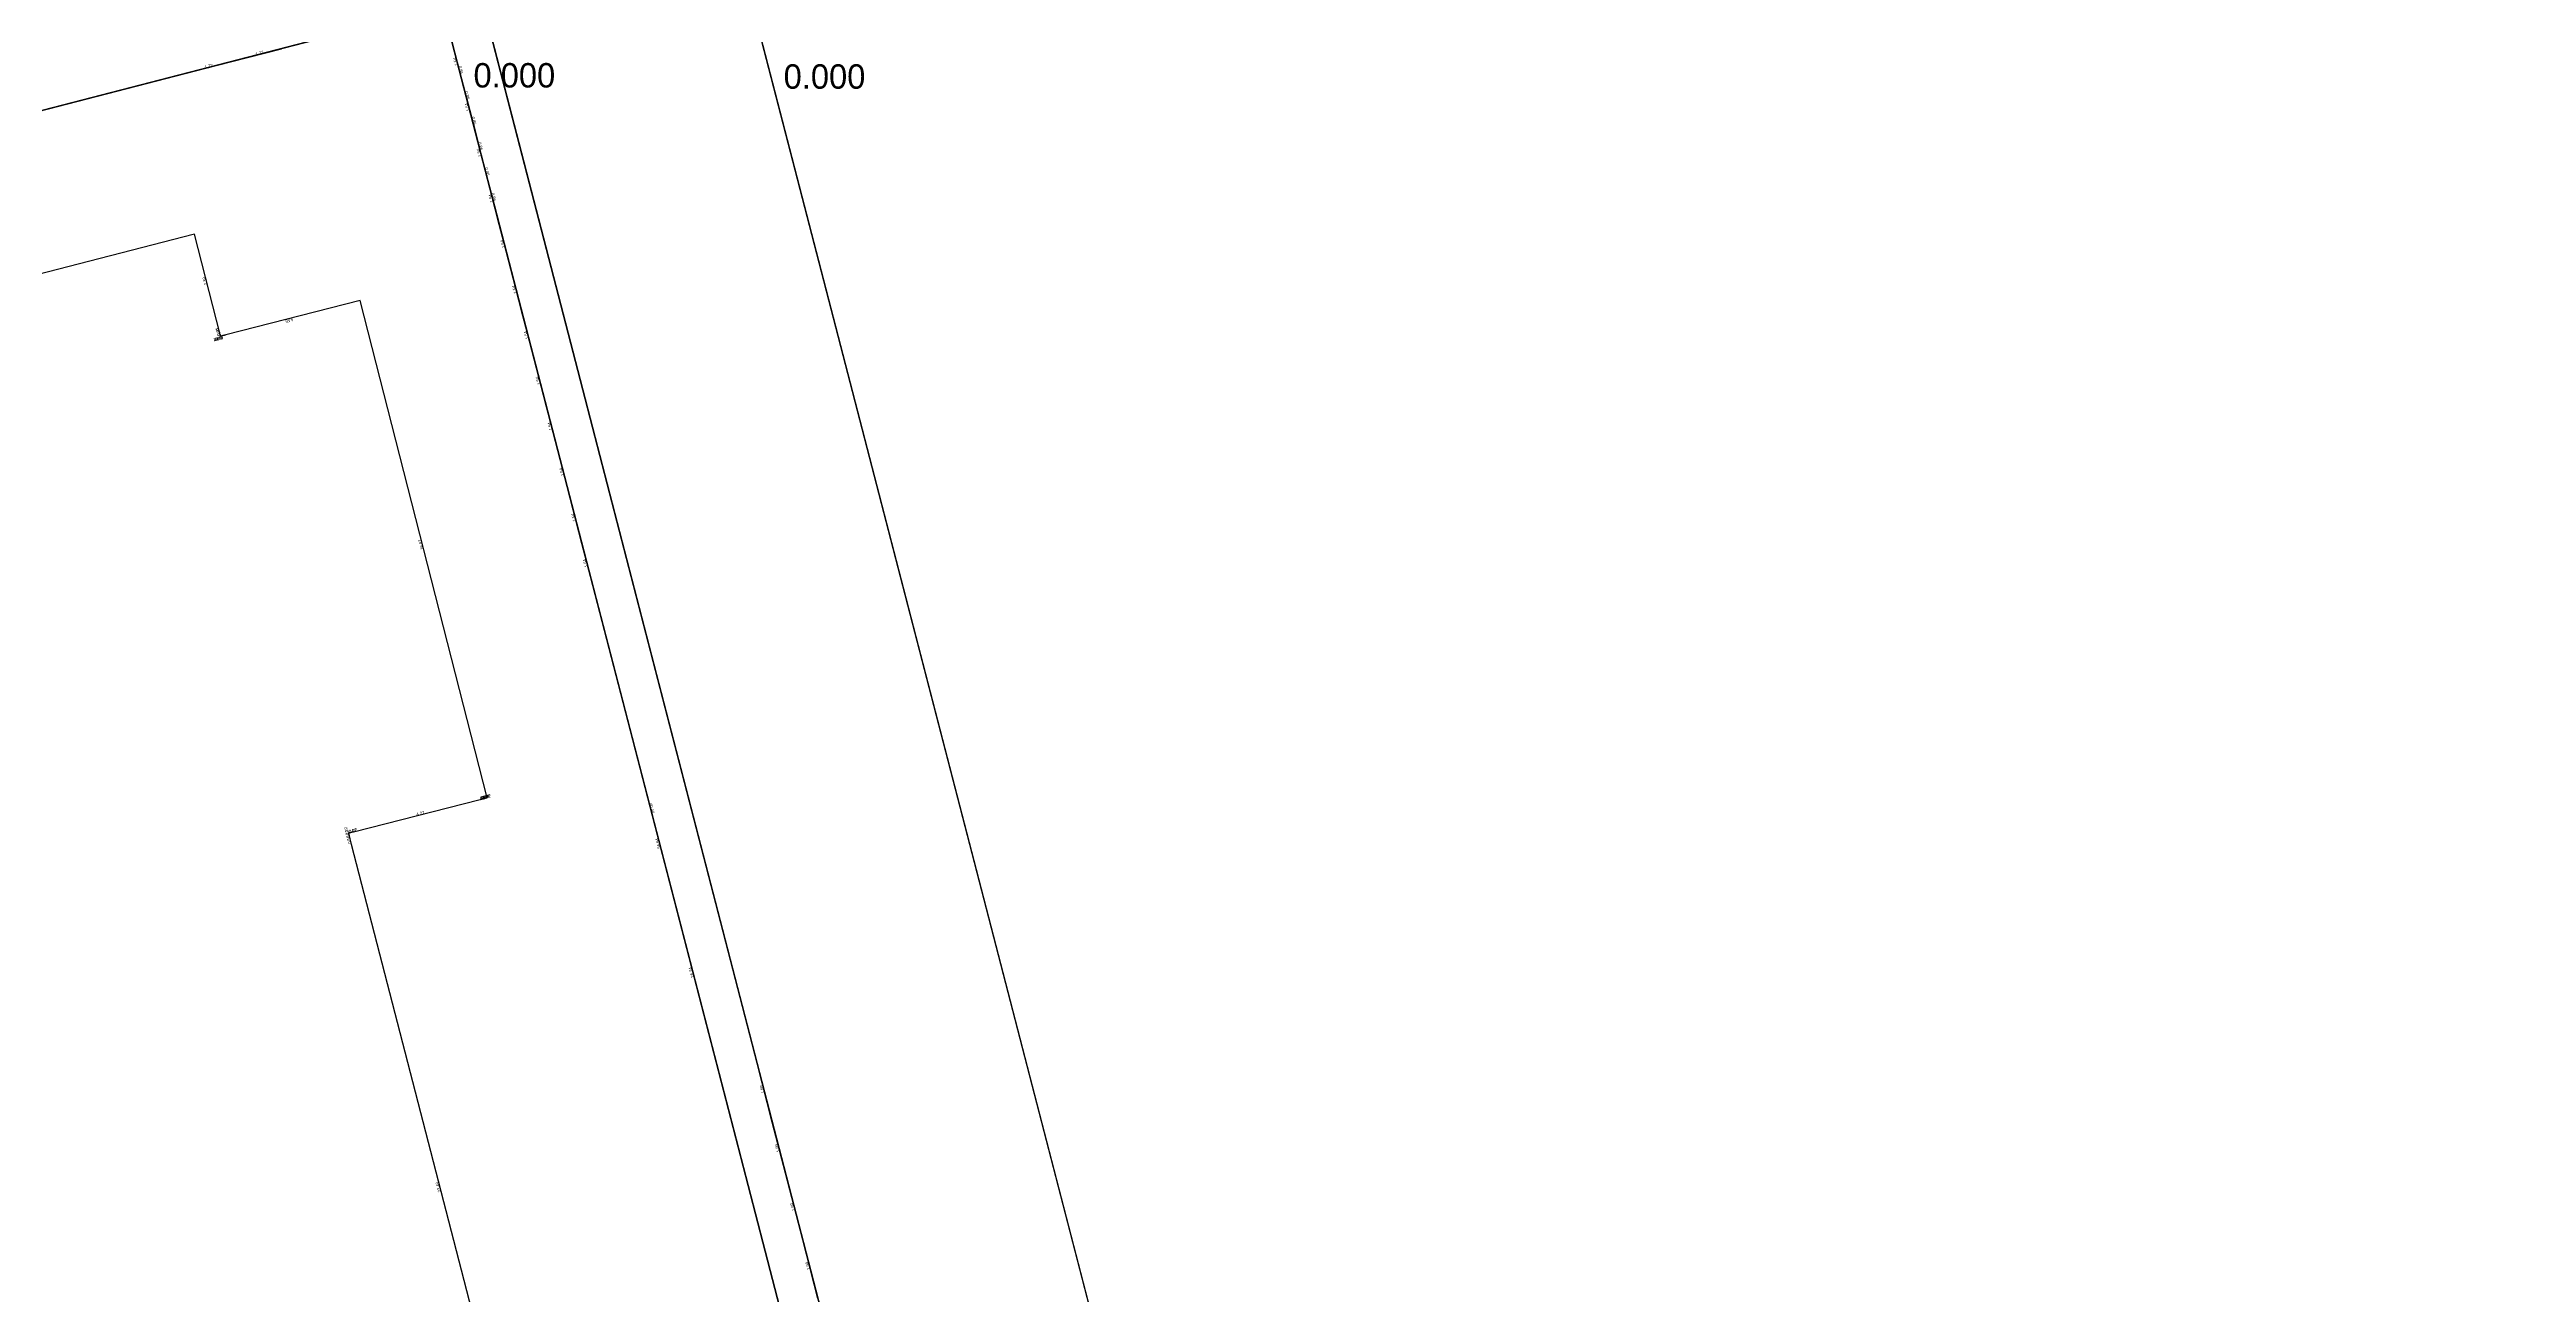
# Model space of a CAD drawing. Header units: metres. Extents: x 581016 to 32581287, y 5319908 to 5321142.
# Drawn here: x 581376.5 to 581457.7, y 5320378.1 to 5320418.9 of the extents above; entities that cross this region are included whole.
import ezdxf
from ezdxf.enums import TextEntityAlignment as Align

# ---------------------------------------------------------------- set-up
doc = ezdxf.new("R2010")
doc.units = ezdxf.units.M
for name, color, linetype in [('EdgeLengths', 7, 'Continuous'), ('Flurstuecksgrenzedxf', 7, 'Continuous'), ('Gebaeudeumrissliniedxf', 7, 'Continuous'), ('PointHeights', 7, 'Continuous'), ('UmringIndustrieUGewerbefldxf', 7, 'Continuous'), ('UmringspolygonWegdxf', 7, 'Continuous')]:
    doc.layers.add(name, color=color, linetype=linetype)

msp = doc.modelspace()

# ---------------------------------------------------------------- linework, layer by layer
at = {"layer": 'Flurstuecksgrenzedxf', "color": 178}
for points in [[(581726.787, 5320503.912), (581399.56, 5320420.21), (581433.171, 5320290.34), (581433.248, 5320290.042), (581433.325, 5320289.744), (581433.402, 5320289.447), (581433.479, 5320289.149), (581433.556, 5320288.851), (581433.633, 5320288.553), (581433.71, 5320288.255), (581433.787, 5320287.957), (581433.865, 5320287.659), (581433.942, 5320287.361), (581434.019, 5320287.064), (581434.096, 5320286.766), (581434.173, 5320286.468), (581751.193, 5320367.566)], [(581726.787, 5320503.912), (581399.56, 5320420.21), (581433.171, 5320290.34), (581433.248, 5320290.042), (581433.325, 5320289.744), (581433.402, 5320289.447), (581433.479, 5320289.149), (581433.556, 5320288.851), (581433.633, 5320288.553), (581433.71, 5320288.255), (581433.787, 5320287.957), (581433.865, 5320287.659), (581433.942, 5320287.361), (581434.019, 5320287.064), (581434.096, 5320286.766), (581434.173, 5320286.468), (581751.193, 5320367.566)], [(581444.817, 5320245.405), (581379.08, 5320499.34), (581379.887, 5320502.217)], [(581444.817, 5320245.405), (581379.08, 5320499.34), (581379.887, 5320502.217)], [(581374.468, 5320483.133), (581437.52, 5320239.31)], [(581374.468, 5320483.133), (581437.52, 5320239.31)], [(581401.683, 5320377.924), (581401.185, 5320379.851), (581400.686, 5320381.779), (581400.187, 5320383.707), (581399.689, 5320385.634), (581375.815, 5320477.924)], [(581401.683, 5320377.924), (581401.185, 5320379.851), (581400.686, 5320381.779), (581400.187, 5320383.707), (581399.689, 5320385.634), (581375.815, 5320477.924)], [(581403.675, 5320365.131), (581389.4, 5320420.25), (581279.16, 5320391.74)], [(581403.675, 5320365.131), (581389.4, 5320420.25), (581279.16, 5320391.74)], [(581389.578, 5320419.564), (581389.793, 5320418.731), (581390.009, 5320417.898), (581390.224, 5320417.065), (581390.44, 5320416.232), (581390.656, 5320415.399), (581390.871, 5320414.567), (581391.087, 5320413.734), (581401.222, 5320374.586)], [(581389.578, 5320419.564), (581389.793, 5320418.731), (581390.009, 5320417.898), (581390.224, 5320417.065), (581390.44, 5320416.232), (581390.656, 5320415.399), (581390.871, 5320414.567), (581391.087, 5320413.734), (581401.222, 5320374.586)], [(581279.16, 5320391.74), (581380.777, 5320418.02), (581382.443, 5320418.451), (581384.108, 5320418.882)], [(581279.16, 5320391.74), (581380.777, 5320418.02), (581382.443, 5320418.451), (581384.108, 5320418.882)]]:
    msp.add_lwpolyline(points, dxfattribs=at)
at = {"layer": 'Gebaeudeumrissliniedxf', "color": 178}
msp.add_lwpolyline([(581392.273, 5320370.056), (581386.407, 5320392.804), (581386.383, 5320392.898), (581386.358, 5320392.992), (581386.334, 5320393.086), (581386.31, 5320393.18), (581386.328, 5320393.185), (581386.346, 5320393.189), (581386.365, 5320393.194), (581386.383, 5320393.199), (581386.401, 5320393.203), (581386.419, 5320393.208), (581386.438, 5320393.212), (581386.456, 5320393.217), (581386.474, 5320393.222), (581390.615, 5320394.275), (581390.633, 5320394.28), (581390.651, 5320394.284), (581390.669, 5320394.289), (581390.688, 5320394.294), (581390.706, 5320394.298), (581390.724, 5320394.303), (581390.742, 5320394.308), (581390.761, 5320394.312), (581390.779, 5320394.317), (581390.797, 5320394.321), (581390.815, 5320394.326), (581390.834, 5320394.331), (581390.852, 5320394.335), (581386.69, 5320410.63), (581382.285, 5320409.502), (581382.266, 5320409.497), (581382.248, 5320409.493), (581382.23, 5320409.488), (581382.211, 5320409.483), (581382.193, 5320409.479), (581382.175, 5320409.474), (581382.157, 5320409.469), (581382.138, 5320409.465), (581382.12, 5320409.46), (581382.117, 5320409.473), (581382.113, 5320409.487), (581382.11, 5320409.5), (581382.106, 5320409.513), (581381.26, 5320412.8), (581285.24, 5320388.03)], dxfattribs=at)
msp.add_lwpolyline([(581392.273, 5320370.056), (581386.407, 5320392.804), (581386.383, 5320392.898), (581386.358, 5320392.992), (581386.334, 5320393.086), (581386.31, 5320393.18), (581386.328, 5320393.185), (581386.346, 5320393.189), (581386.365, 5320393.194), (581386.383, 5320393.199), (581386.401, 5320393.203), (581386.419, 5320393.208), (581386.438, 5320393.212), (581386.456, 5320393.217), (581386.474, 5320393.222), (581390.615, 5320394.275), (581390.633, 5320394.28), (581390.651, 5320394.284), (581390.669, 5320394.289), (581390.688, 5320394.294), (581390.706, 5320394.298), (581390.724, 5320394.303), (581390.742, 5320394.308), (581390.761, 5320394.312), (581390.779, 5320394.317), (581390.797, 5320394.321), (581390.815, 5320394.326), (581390.834, 5320394.331), (581390.852, 5320394.335), (581386.69, 5320410.63), (581382.285, 5320409.502), (581382.266, 5320409.497), (581382.248, 5320409.493), (581382.23, 5320409.488), (581382.211, 5320409.483), (581382.193, 5320409.479), (581382.175, 5320409.474), (581382.157, 5320409.469), (581382.138, 5320409.465), (581382.12, 5320409.46), (581382.117, 5320409.473), (581382.113, 5320409.487), (581382.11, 5320409.5), (581382.106, 5320409.513), (581381.26, 5320412.8), (581285.24, 5320388.03)], dxfattribs=at)
at = {"layer": 'UmringIndustrieUGewerbefldxf', "color": 178}
for points in [[(581726.787, 5320503.912), (581399.56, 5320420.21), (581433.171, 5320290.34), (581433.248, 5320290.042), (581433.325, 5320289.744), (581433.402, 5320289.447), (581433.479, 5320289.149), (581433.556, 5320288.851), (581433.633, 5320288.553), (581433.71, 5320288.255), (581433.787, 5320287.957), (581433.865, 5320287.659), (581433.942, 5320287.361), (581434.019, 5320287.064), (581434.096, 5320286.766), (581434.173, 5320286.468), (581751.193, 5320367.566)], [(581726.787, 5320503.912), (581399.56, 5320420.21), (581433.171, 5320290.34), (581433.248, 5320290.042), (581433.325, 5320289.744), (581433.402, 5320289.447), (581433.479, 5320289.149), (581433.556, 5320288.851), (581433.633, 5320288.553), (581433.71, 5320288.255), (581433.787, 5320287.957), (581433.865, 5320287.659), (581433.942, 5320287.361), (581434.019, 5320287.064), (581434.096, 5320286.766), (581434.173, 5320286.468), (581751.193, 5320367.566)], [(581372.432, 5320491), (581404.91, 5320365.45)], [(581372.432, 5320491), (581404.91, 5320365.45)], [(581403.675, 5320365.131), (581389.4, 5320420.25), (581279.16, 5320391.74)], [(581403.675, 5320365.131), (581389.4, 5320420.25), (581279.16, 5320391.74)], [(581388.714, 5320420.073), (581279.16, 5320391.74)], [(581388.714, 5320420.073), (581279.16, 5320391.74)], [(581400.917, 5320375.762), (581394.341, 5320401.166), (581393.954, 5320402.661), (581393.567, 5320404.155), (581393.18, 5320405.649), (581392.793, 5320407.144), (581392.406, 5320408.638), (581392.019, 5320410.132), (581391.632, 5320411.627), (581391.246, 5320413.121), (581390.859, 5320414.616), (581390.472, 5320416.11), (581390.085, 5320417.604), (581389.698, 5320419.099)], [(581400.917, 5320375.762), (581394.341, 5320401.166), (581393.954, 5320402.661), (581393.567, 5320404.155), (581393.18, 5320405.649), (581392.793, 5320407.144), (581392.406, 5320408.638), (581392.019, 5320410.132), (581391.632, 5320411.627), (581391.246, 5320413.121), (581390.859, 5320414.616), (581390.472, 5320416.11), (581390.085, 5320417.604), (581389.698, 5320419.099)]]:
    msp.add_lwpolyline(points, dxfattribs=at)
at = {"layer": 'UmringspolygonWegdxf', "color": 178}
for points in [[(581444.817, 5320245.405), (581379.08, 5320499.34), (581379.887, 5320502.217)], [(581444.817, 5320245.405), (581379.08, 5320499.34), (581379.887, 5320502.217)], [(581374.468, 5320483.133), (581437.52, 5320239.31)], [(581374.468, 5320483.133), (581437.52, 5320239.31)]]:
    msp.add_lwpolyline(points, dxfattribs=at)

# ---------------------------------------------------------------- texts
at = {"layer": 'EdgeLengths', "linetype": 'Continuous'}
for s, rotation, p in [('1,72', 14.5, (581381.61, 5320418.225)), ('1,72', 14.5, (581381.61, 5320418.225)), ('1,72', 14.5, (581383.276, 5320418.656)), ('1,72', 14.5, (581383.276, 5320418.656)), ('1,54', 104.51461, (581389.892, 5320418.341)), ('1,54', 104.51461, (581389.892, 5320418.341)), ('0,86', -75.48539, (581389.901, 5320418.305)), ('0,86', -75.48539, (581389.901, 5320418.305)), ('0,86', -75.48539, (581390.117, 5320417.472)), ('0,86', -75.48539, (581390.117, 5320417.472)), ('1,54', 104.51461, (581390.278, 5320416.847)), ('1,54', 104.51461, (581390.278, 5320416.847)), ('0,86', -75.48539, (581390.332, 5320416.639)), ('0,86', -75.48539, (581390.332, 5320416.639)), ('0,86', -75.48539, (581390.548, 5320415.806)), ('0,86', -75.48539, (581390.548, 5320415.806)), ('1,54', 104.51461, (581390.665, 5320415.353)), ('1,54', 104.51461, (581390.665, 5320415.353)), ('0,86', -75.48539, (581390.764, 5320414.973)), ('0,86', -75.48539, (581390.764, 5320414.973)), ('0,86', -75.48539, (581390.979, 5320414.14)), ('0,86', -75.48539, (581390.979, 5320414.14)), ('1,54', 104.51461, (581391.052, 5320413.858)), ('1,54', 104.51461, (581391.052, 5320413.858)), ('1,54', 104.51461, (581391.439, 5320412.364)), ('1,54', 104.51461, (581391.439, 5320412.364)), ('3,39', 104.43916, (581381.683, 5320411.147)), ('3,39', 104.43916, (581381.683, 5320411.147)), ('1,54', 104.51461, (581391.826, 5320410.87)), ('1,54', 104.51461, (581391.826, 5320410.87)), ('0,02', -165.63972, (581382.129, 5320409.452)), ('0,02', -165.63972, (581382.129, 5320409.452)), ('0,02', -165.63972, (581382.147, 5320409.457)), ('0,02', -165.63972, (581382.147, 5320409.457)), ('0,02', -165.63972, (581382.166, 5320409.462)), ('0,02', -165.63972, (581382.166, 5320409.462)), ('0,02', -165.63972, (581382.184, 5320409.466)), ('0,02', -165.63972, (581382.184, 5320409.466)), ('0,01', 104.43916, (581382.108, 5320409.497)), ('0,01', 104.43916, (581382.108, 5320409.497)), ('0,01', 104.43916, (581382.111, 5320409.483)), ('0,01', 104.43916, (581382.111, 5320409.483)), ('0,02', -165.63972, (581382.202, 5320409.471)), ('0,02', -165.63972, (581382.202, 5320409.471)), ('0,01', 104.43916, (581382.115, 5320409.47)), ('0,01', 104.43916, (581382.115, 5320409.47)), ('0,01', 104.43916, (581382.118, 5320409.457)), ('0,01', 104.43916, (581382.118, 5320409.457)), ('0,02', -165.63972, (581382.221, 5320409.476)), ('0,02', -165.63972, (581382.221, 5320409.476)), ('0,02', -165.63972, (581382.239, 5320409.48)), ('0,02', -165.63972, (581382.239, 5320409.48)), ('0,02', -165.63972, (581382.257, 5320409.485)), ('0,02', -165.63972, (581382.257, 5320409.485)), ('0,02', -165.63972, (581382.275, 5320409.49)), ('0,02', -165.63972, (581382.275, 5320409.49)), ('4,55', -165.63972, (581384.487, 5320410.056)), ('4,55', -165.63972, (581384.487, 5320410.056)), ('1,54', 104.51461, (581392.213, 5320409.375)), ('1,54', 104.51461, (581392.213, 5320409.375)), ('1,54', 104.51461, (581392.6, 5320407.881)), ('1,54', 104.51461, (581392.6, 5320407.881)), ('1,54', 104.51461, (581392.987, 5320406.387)), ('1,54', 104.51461, (581392.987, 5320406.387)), ('1,54', 104.51461, (581393.373, 5320404.892)), ('1,54', 104.51461, (581393.373, 5320404.892)), ('1,54', 104.51461, (581393.76, 5320403.398)), ('1,54', 104.51461, (581393.76, 5320403.398)), ('16,82', 104.32743, (581388.771, 5320402.473)), ('16,82', 104.32743, (581388.771, 5320402.473)), ('1,54', 104.51461, (581394.147, 5320401.903)), ('1,54', 104.51461, (581394.147, 5320401.903)), ('4,27', 14.27251, (581388.544, 5320393.738)), ('4,27', 14.27251, (581388.544, 5320393.738)), ('0,02', 14.27251, (581390.624, 5320394.267)), ('0,02', 14.27251, (581390.624, 5320394.267)), ('0,02', 14.27251, (581390.642, 5320394.272)), ('0,02', 14.27251, (581390.642, 5320394.272)), ('0,02', 14.27251, (581390.66, 5320394.277)), ('0,02', 14.27251, (581390.66, 5320394.277)), ('0,02', 14.27251, (581390.678, 5320394.281)), ('0,02', 14.27251, (581390.678, 5320394.281)), ('0,02', 14.27251, (581390.697, 5320394.286)), ('0,02', 14.27251, (581390.697, 5320394.286)), ('0,02', 14.27251, (581390.715, 5320394.291)), ('0,02', 14.27251, (581390.715, 5320394.291)), ('0,02', 14.27252, (581390.733, 5320394.295)), ('0,02', 14.27252, (581390.733, 5320394.295)), ('0,02', 14.27251, (581390.751, 5320394.3)), ('0,02', 14.27251, (581390.751, 5320394.3)), ('0,02', 14.27251, (581390.77, 5320394.304)), ('0,02', 14.27251, (581390.77, 5320394.304)), ('0,02', 14.27251, (581390.788, 5320394.309)), ('0,02', 14.27251, (581390.788, 5320394.309)), ('0,02', 14.27251, (581390.806, 5320394.314)), ('0,02', 14.27251, (581390.806, 5320394.314)), ('0,02', 14.27251, (581390.824, 5320394.318)), ('0,02', 14.27251, (581390.824, 5320394.318)), ('0,02', 14.27251, (581390.843, 5320394.323)), ('0,02', 14.27251, (581390.843, 5320394.323)), ('40,44', -75.48539, (581396.154, 5320394.15)), ('40,44', -75.48539, (581396.154, 5320394.15)), ('0,10', 104.45997, (581386.322, 5320393.123)), ('0,10', 104.45997, (581386.322, 5320393.123)), ('0,10', 104.45997, (581386.346, 5320393.029)), ('0,10', 104.45997, (581386.346, 5320393.029)), ('0,10', 104.45997, (581386.371, 5320392.935)), ('0,10', 104.45997, (581386.371, 5320392.935)), ('0,10', 104.45997, (581386.395, 5320392.841)), ('0,10', 104.45997, (581386.395, 5320392.841)), ('0,02', 14.27251, (581386.319, 5320393.172)), ('0,02', 14.27251, (581386.319, 5320393.172)), ('0,02', 14.27251, (581386.337, 5320393.177)), ('0,02', 14.27251, (581386.337, 5320393.177)), ('0,02', 14.27251, (581386.356, 5320393.182)), ('0,02', 14.27251, (581386.356, 5320393.182)), ('0,02', 14.27251, (581386.374, 5320393.186)), ('0,02', 14.27251, (581386.374, 5320393.186)), ('0,02', 14.27251, (581386.392, 5320393.191)), ('0,02', 14.27251, (581386.392, 5320393.191)), ('0,02', 14.27251, (581386.41, 5320393.196)), ('0,02', 14.27251, (581386.41, 5320393.196)), ('0,02', 14.27251, (581386.429, 5320393.2)), ('0,02', 14.27251, (581386.429, 5320393.2)), ('0,02', 14.27252, (581386.447, 5320393.205)), ('0,02', 14.27252, (581386.447, 5320393.205)), ('0,02', 14.27251, (581386.465, 5320393.209)), ('0,02', 14.27251, (581386.465, 5320393.209)), ('56,94', 104.51977, (581396.537, 5320392.681)), ('56,94', 104.51977, (581396.537, 5320392.681)), ('56,94', 104.51977, (581396.537, 5320392.681)), ('56,94', 104.51977, (581396.537, 5320392.681)), ('26,24', 104.51461, (581397.629, 5320388.454)), ('26,24', 104.51461, (581397.629, 5320388.454)), ('1,99', 104.50343, (581399.938, 5320384.661)), ('1,99', 104.50343, (581399.938, 5320384.661)), ('1,99', 104.50343, (581400.437, 5320382.733)), ('1,99', 104.50343, (581400.437, 5320382.733)), ('23,49', 104.45997, (581389.34, 5320381.42)), ('23,49', 104.45997, (581389.34, 5320381.42)), ('1,99', 104.50343, (581400.935, 5320380.805)), ('1,99', 104.50343, (581400.935, 5320380.805)), ('1,99', 104.50343, (581401.434, 5320378.877)), ('1,99', 104.50343, (581401.434, 5320378.877))]:
    msp.add_text(s, height=0.1, rotation=rotation, dxfattribs=at).set_placement(p)
at = {"layer": 'PointHeights', "linetype": 'Continuous'}
for p in [(581390.4, 5320418.41), (581390.4, 5320418.41), (581390.4, 5320418.41), (581390.4, 5320418.41), (581400.56, 5320418.37), (581400.56, 5320418.37), (581400.56, 5320418.37), (581400.56, 5320418.37)]:
    msp.add_text('0.000', height=0.8, dxfattribs=at).set_placement(p, align=Align.TOP_LEFT)

doc.saveas('drawing.dxf')
